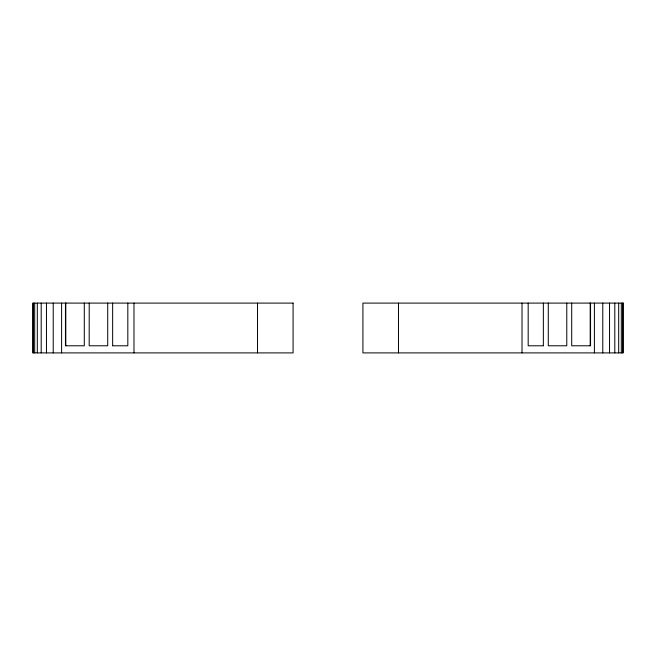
<?xml version="1.0" encoding="UTF-8"?>
<svg xmlns="http://www.w3.org/2000/svg" width="656" height="656" viewBox="0 0 656 656"><rect width="100%" height="100%" fill="white"/><g stroke="black" fill="none" stroke-linecap="round" stroke-linejoin="round"><path stroke-width="0.98" d="M112.578 345.786L127.822 345.786L127.822 303.097M543.422 345.786L528.178 345.786L528.178 303.097M622.765 303.097L622.765 352.903M621.298 303.097L621.298 352.903M618.682 303.097L618.682 352.903M614.803 303.097L614.803 352.903M609.539 303.097L609.539 352.903M602.774 303.097L602.774 352.903M594.385 303.097L594.385 352.903M590.556 303.097L590.556 345.786L571.712 345.786L571.712 303.097M590.187 303.097L590.187 345.786M566.776 303.097L566.776 345.786L548.285 345.786L548.285 303.097M543.348 303.097L543.348 345.786M522.02 303.097L522.02 352.903M398.479 303.097L398.479 352.903M257.521 303.097L257.521 352.903M133.98 303.097L133.98 352.903M112.652 303.097L112.652 345.786M107.715 303.097L107.715 345.786L89.183 345.786L89.224 303.097M84.288 303.097L84.288 345.786L65.444 345.786L65.444 303.097M65.813 303.097L65.813 345.786M61.615 303.097L61.615 352.903M53.226 303.097L53.226 352.903M46.461 303.097L46.461 352.903M41.197 303.097L41.197 352.903M37.318 303.097L37.318 352.903M34.702 303.097L34.702 352.903M33.235 303.097L33.235 352.903M293.093 303.097L32.8 303.097L32.8 352.903L293.093 352.903L293.093 303.097M623.2 303.097L362.907 303.097L362.907 352.903L623.2 352.903L623.2 303.097"/></g></svg>
